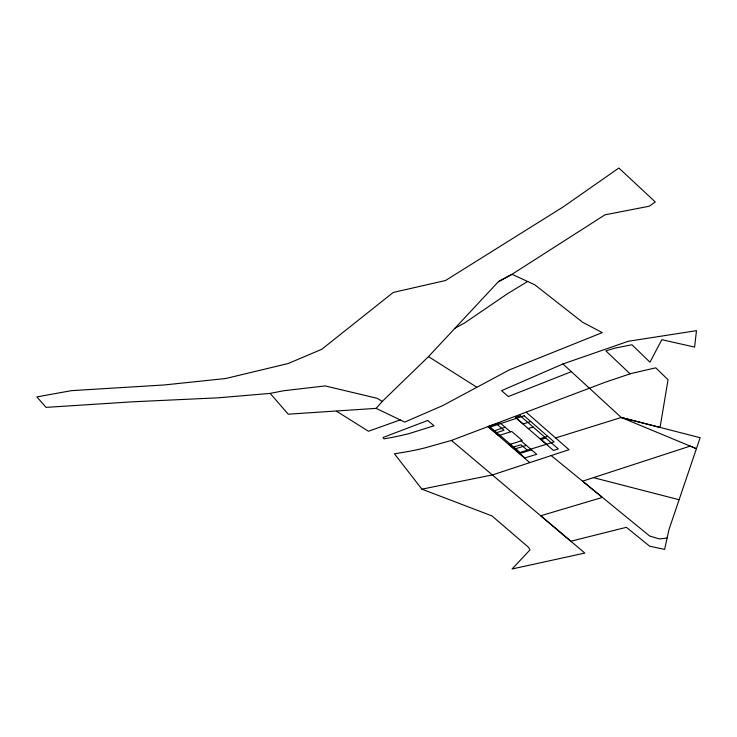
<?xml version="1.0" encoding="UTF-8"?>
<svg xmlns="http://www.w3.org/2000/svg" width="737" height="737" viewBox="0 0 737 737"><rect width="100%" height="100%" fill="white"/><g stroke="black" fill="none" stroke-linecap="round" stroke-linejoin="round"><path stroke-width="1.11" d="M571.359 371.678L508.309 396.552L501.584 390.665L562.957 363.958L621.263 417.483L700.15 437.704L668.993 529.534L664.608 549.387L649.656 546.209L626.386 527.314L570.843 541.225L540.746 515.762L602.405 497.401L551.193 455.567M270.157 393.392L288.241 414.185L376.146 408.362L382.227 401.453L428.492 356.625L498.424 281.663L511.994 274.302L604.966 214.826L649.297 206.213L655.285 201.956L618.859 168.018L563.234 206.885L445.507 280.511L393.236 292.442L321.756 349.292L288.167 363.525L225.78 378.496L164.333 384.954L71.489 390.647L36.85 396.921L46.072 407.377L131.905 401.849L218.336 397.805L270.157 393.392L283.671 390.739L325.21 385.921L377.233 398.339L382.227 401.453M376.146 408.362L404.724 422.098L442.697 405.608L509.249 369.946L602.267 332.608L582.617 322.272L534.767 284.768L527.628 281.479L507.507 293.722L464.596 322.963L455.098 328.14M498.424 281.663L512.003 274.311L527.628 281.479M562.957 363.958L628.293 341.268L696.483 330.673L694.595 347.081L661.808 339.683L649.97 362.208L631.941 344.759L614.769 348.159L605.869 350.886L630.08 373.852M451.449 440.422L584.837 553.072L512.086 568.982L530.004 549.894L528.576 547.342L491.984 515.928L421.914 489.165L394.461 453.826L408.519 451.468A446.548 266.886 29.5 0 0 425.111 447.847L451.449 440.422L605.593 382.107L631.176 373.484L655.773 367.837L668.044 379.73L660.066 427.432L621.263 417.483L555.606 437.944M400.163 419.906L368.472 431.256L336.745 411.338M529.756 462.633L488.014 426.585L499.797 422.642L510.501 431.818M493.366 431.127L505.158 427.239M496.747 432.637L504.007 430.261L497.457 424.659M530.723 421.5L523.206 423.968L516.637 418.275M528.254 428.584L533.127 426.999M513.643 447.018L520.921 444.733L527.314 450.196M547.702 436.313L540.166 438.681L546.568 444.236M540.93 439.574L545.813 438.045M514.49 449.091L526.319 445.388M519.696 453.513L531.534 449.856M421.914 489.165L492.482 474.914L569.028 449.699L526.154 412.176M667.096 538.047L659.422 538.94L649.629 535.992L582.552 481.187L690.201 446.106L696.401 448.676L621.263 417.483M593.432 477.64L678.961 499.695M428.492 356.625L476.738 387.183M488.005 426.576L498.691 435.659L511.681 431.431L522.257 440.514L509.249 444.632L524.873 457.917L536.72 454.305L521.077 440.892M427.718 420.468L383.065 437.474L383.949 438.856L390.822 437.649A417.557 248.793 29.4 0 0 409.431 433.494L434.056 425.793L427.718 420.468M520.267 415.806L515.403 417.437L553.432 450.427L558.324 448.934L520.267 415.806M524.154 415.769L490.206 427.073L520.027 452.454L554.113 441.905L524.154 415.769"/></g></svg>
